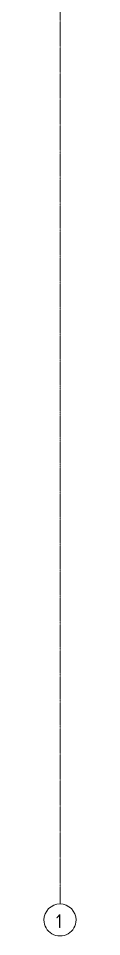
# Model space of a CAD drawing. Header units: millimetres. Extents: x -13853 to 411335, y -23261 to 161252.
# Drawn here: x 216 to 1016, y -23261 to -267 of the extents above; entities that cross this region are included whole.
import ezdxf

# ---------------------------------------------------------------- set-up
doc = ezdxf.new("R2010")
doc.units = ezdxf.units.MM
doc.linetypes.add('ADSK_Линия сетки', pattern=[21, 12, -3, 3, -3])
doc.layers.add('Оси', color=7, linetype='Continuous', lineweight=9)
doc.styles.add('GOST Common_2', font='GOST Common.ttf', dxfattribs={"width": 0.9, "height": 350})

# ---------------------------------------------------------------- blocks, each defined once
blk = doc.blocks.new('Ось сетки - D8-4846-001_Весь этаж')
at = {"layer": 'Оси', "lineweight": 18}
for start, end in [(360, 180), (180, 360)]:
    blk.add_arc((0, 0), 4, start, end, dxfattribs=at)

msp = doc.modelspace()

# ---------------------------------------------------------------- linework, layer by layer
at = {"layer": 'Оси', "linetype": 'ADSK_Линия сетки'}
msp.add_line((616, 147691), (616, -22443), dxfattribs=at)

# ---------------------------------------------------------------- block references
at = {"layer": 'Оси', "lineweight": 18, "xscale": 99.99999999999993, "yscale": 99.99999999999993, "zscale": 99.99999999999993, "rotation": 180}
msp.add_blockref('Ось сетки - D8-4846-001_Весь этаж', (616, -22843), dxfattribs=at)

# ---------------------------------------------------------------- texts
at = {"layer": 'Оси', "insert": (517, -22699), "char_height": 350, "width": 187.59, "attachment_point": 1, "style": 'GOST Common_2'}
msp.add_mtext('\\fGOST Common|b0|i0|c204|p34|;\\W.9;1', dxfattribs=at)

doc.saveas('drawing.dxf')
